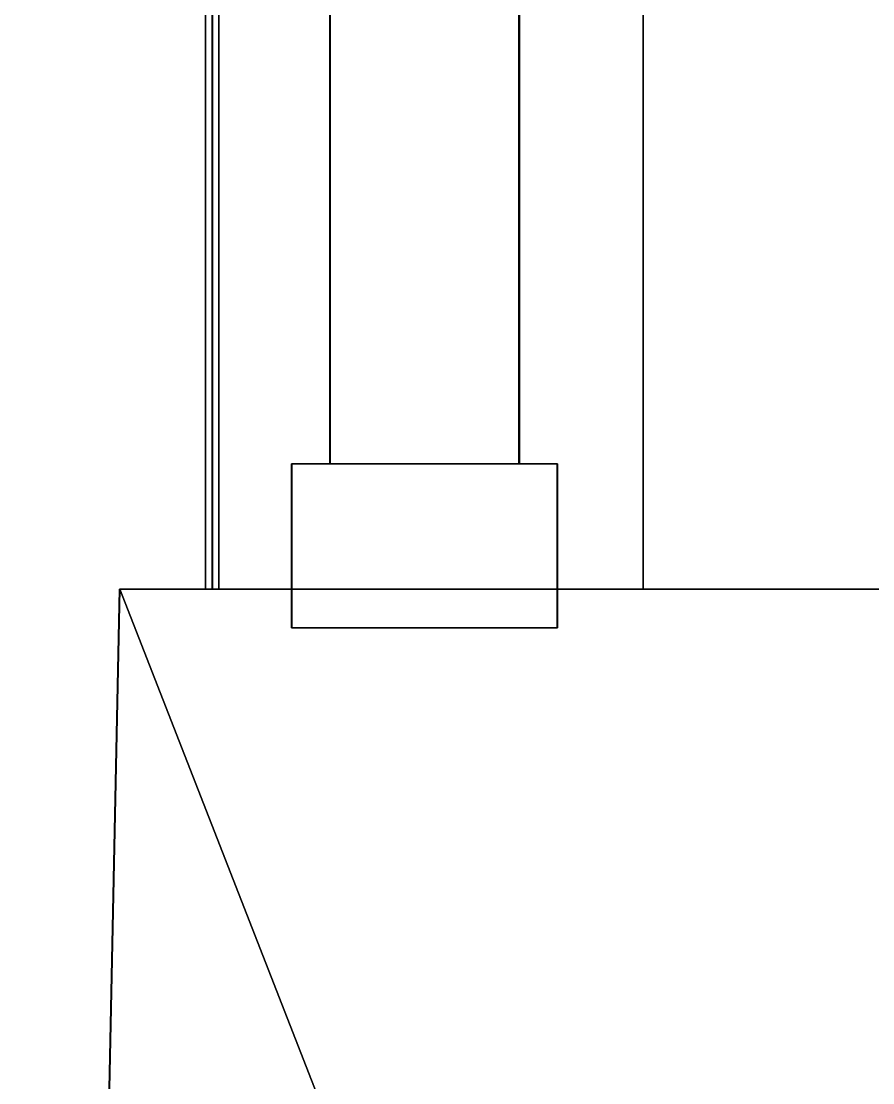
# Model space of a CAD drawing. Header units: metres. Extents: x -14.1 to 14.1, y -13.2 to 13.2.
# Drawn here: x -12.872 to -12.24, y 4.523 to 5.311 of the extents above; entities that cross this region are included whole.
import ezdxf

# ---------------------------------------------------------------- set-up
doc = ezdxf.new("R2010")
doc.units = ezdxf.units.M

msp = doc.modelspace()

# ---------------------------------------------------------------- linework, layer by layer
at = {"layer": 'tower', "color": 20}
for points in [[(-12.7994, 4.88946, 12.3491), (-12.8724, 1.36179, 12.2761), (-12.8723, 1.36179, 13.7267)], [(-6.44476, 1.36179, 12.2759), (-12.8724, 1.36179, 12.2761), (-12.7994, 4.88946, 12.3491), (-6.51774, 4.88946, 12.3489)], [(-12.8723, 1.36179, 13.7267), (-12.8722, 1.36179, 17.2531), (-12.7993, 4.88946, 18.6306), (-12.7994, 4.88946, 12.3491)], [(-12.7993, 4.88946, 18.6306), (-12.8722, 1.36179, 18.7037), (-11.4217, 1.36179, 18.7036)], [(-12.8722, 1.36179, 17.2531), (-12.8722, 1.36179, 18.7037), (-12.7993, 4.88946, 18.6306)], [(-12.7994, 4.88946, 12.3491), (-12.7993, 4.88946, 18.6306), (-6.51766, 4.88946, 18.6306), (-6.51774, 4.88946, 12.3489)], [(-11.4217, 1.36179, 18.7036), (-7.89528, 1.36179, 18.7036), (-6.51766, 4.88946, 18.6306), (-12.7993, 4.88946, 18.6306)]]:
    msp.add_3dface(points, dxfattribs=at)
at = {"layer": 'upprrail', "color": 29}
for points in [[(-12.2241, 4.88946, 12.9294), (-12.2241, 5.92906, 12.9294), (-12.7356, 5.92906, 12.9293), (-12.7356, 4.88946, 12.9293)], [(-12.7356, 4.88946, 12.4177), (-12.7356, 5.92906, 12.4177), (-12.224, 5.92906, 12.4178), (-12.224, 4.88946, 12.4178)], [(-12.7356, 4.88946, 12.9293), (-12.7356, 5.92906, 12.9293), (-12.7356, 5.92906, 12.4177), (-12.7356, 4.88946, 12.4177)], [(-12.219, 4.88946, 18.5669), (-12.219, 5.92906, 18.5669), (-12.7306, 5.92906, 18.5668), (-12.7306, 4.88946, 18.5668)], [(-12.7306, 4.88946, 18.5668), (-12.7306, 5.92906, 18.5668), (-12.7305, 5.92906, 18.0553), (-12.7305, 4.88946, 18.0553)], [(-12.7305, 4.88946, 18.0553), (-12.7305, 5.92906, 18.0553), (-12.219, 5.92906, 18.0553), (-12.219, 4.88946, 18.0553)], [(-12.4108, 4.88946, 15.6953), (-12.4108, 5.92906, 15.6225), (-12.7258, 5.92906, 15.6224), (-12.7258, 4.88946, 15.6953)], [(-12.7258, 4.88946, 15.2838), (-12.7258, 5.92906, 15.3566), (-12.4108, 5.92906, 15.3567), (-12.4108, 4.88946, 15.2838)], [(-12.7258, 4.88946, 15.6953), (-12.7258, 5.92906, 15.6224), (-12.7258, 5.92906, 15.3566), (-12.7258, 4.88946, 15.2838)], [(-12.4108, 4.88946, 15.2838), (-12.4108, 5.92906, 15.3567), (-12.4108, 5.92906, 15.6225), (-12.4108, 4.88946, 15.6953)], [(-12.6434, 5.74073, 17.6101), (-12.6434, 4.98253, 17.6101), (-12.6434, 4.98253, 17.6927), (-12.6434, 5.74073, 17.6927)], [(-12.6434, 5.74073, 17.2038), (-12.6434, 4.98253, 17.2038), (-12.6434, 4.98253, 17.2865), (-12.6434, 5.74073, 17.2865)], [(-12.503, 5.74073, 17.2038), (-12.503, 4.98253, 17.2038), (-12.6434, 4.98253, 17.2038), (-12.6434, 5.74073, 17.2038)], [(-12.6434, 5.74073, 17.2865), (-12.6434, 4.98253, 17.2865), (-12.503, 4.98253, 17.2865), (-12.503, 5.74073, 17.2865)], [(-12.503, 5.74073, 17.6101), (-12.503, 4.98253, 17.6101), (-12.6434, 4.98253, 17.6101), (-12.6434, 5.74073, 17.6101)], [(-12.6434, 5.74073, 17.6927), (-12.6434, 4.98253, 17.6927), (-12.503, 4.98253, 17.6928), (-12.503, 5.74073, 17.6928)], [(-12.6433, 5.74073, 15.985), (-12.6433, 4.98253, 15.985), (-12.6433, 4.98253, 16.0676), (-12.6433, 5.74073, 16.0676)], [(-12.5029, 5.74073, 15.985), (-12.5029, 4.98253, 15.985), (-12.6433, 4.98253, 15.985), (-12.6433, 5.74073, 15.985)], [(-12.6433, 5.74073, 16.0676), (-12.6433, 4.98253, 16.0676), (-12.5029, 4.98253, 16.0676), (-12.5029, 5.74073, 16.0676)], [(-12.6433, 5.74073, 16.4739), (-12.6433, 4.98253, 16.4739), (-12.5029, 4.98253, 16.4739), (-12.5029, 5.74073, 16.4739)], [(-12.5029, 5.74073, 16.3912), (-12.5029, 4.98253, 16.3912), (-12.6433, 4.98253, 16.3912), (-12.6433, 5.74073, 16.3912)], [(-12.6433, 5.74073, 16.3912), (-12.6433, 4.98253, 16.3912), (-12.6433, 4.98253, 16.4739), (-12.6433, 5.74073, 16.4739)], [(-12.5029, 5.74073, 16.7975), (-12.5029, 4.98253, 16.7975), (-12.6433, 4.98253, 16.7975), (-12.6433, 5.74073, 16.7975)], [(-12.6433, 5.74073, 16.8802), (-12.6433, 4.98253, 16.8802), (-12.5029, 4.98253, 16.8802), (-12.5029, 5.74073, 16.8802)], [(-12.6433, 5.74073, 16.7975), (-12.6433, 4.98253, 16.7975), (-12.6433, 4.98253, 16.8802), (-12.6433, 5.74073, 16.8802)], [(-12.6432, 5.74073, 14.9115), (-12.6432, 4.98253, 14.9115), (-12.6432, 4.98253, 14.9941), (-12.6432, 5.74073, 14.9941)], [(-12.6432, 5.74073, 14.5879), (-12.6432, 4.98253, 14.5879), (-12.5028, 4.98253, 14.5879), (-12.5028, 5.74073, 14.5879)], [(-12.5027, 5.74073, 14.5052), (-12.5027, 4.98253, 14.5052), (-12.6432, 4.98253, 14.5052), (-12.6432, 5.74073, 14.5052)], [(-12.6432, 5.74073, 14.5052), (-12.6432, 4.98253, 14.5052), (-12.6432, 4.98253, 14.5879), (-12.6432, 5.74073, 14.5879)], [(-12.5028, 5.74073, 14.9115), (-12.5028, 4.98253, 14.9115), (-12.6432, 4.98253, 14.9115), (-12.6432, 5.74073, 14.9115)], [(-12.6432, 5.74073, 14.9941), (-12.6432, 4.98253, 14.9941), (-12.5028, 4.98253, 14.9942), (-12.5028, 5.74073, 14.9942)], [(-12.6431, 5.74073, 13.2863), (-12.6431, 4.98253, 13.2863), (-12.6431, 4.98253, 13.369), (-12.6431, 5.74073, 13.369)], [(-12.5026, 5.74073, 13.2864), (-12.5026, 4.98253, 13.2864), (-12.6431, 4.98253, 13.2863), (-12.6431, 5.74073, 13.2863)], [(-12.6431, 5.74073, 13.369), (-12.6431, 4.98253, 13.369), (-12.5027, 4.98253, 13.369), (-12.5027, 5.74073, 13.369)], [(-12.6431, 5.74073, 13.7753), (-12.6431, 4.98253, 13.7753), (-12.5027, 4.98253, 13.7753), (-12.5027, 5.74073, 13.7753)], [(-12.5027, 5.74073, 13.6926), (-12.5027, 4.98253, 13.6926), (-12.6431, 4.98253, 13.6926), (-12.6431, 5.74073, 13.6926)], [(-12.6431, 5.74073, 13.6926), (-12.6431, 4.98253, 13.6926), (-12.6431, 4.98253, 13.7753), (-12.6431, 5.74073, 13.7753)], [(-12.5027, 5.74073, 14.0989), (-12.5027, 4.98253, 14.0989), (-12.6431, 4.98253, 14.0989), (-12.6431, 5.74073, 14.0989)], [(-12.6431, 5.74073, 14.1816), (-12.6431, 4.98253, 14.1816), (-12.5027, 4.98253, 14.1816), (-12.5027, 5.74073, 14.1816)], [(-12.6431, 5.74073, 14.0989), (-12.6431, 4.98253, 14.0989), (-12.6431, 4.98253, 14.1816), (-12.6431, 5.74073, 14.1816)], [(-12.503, 5.74073, 17.2865), (-12.503, 4.98253, 17.2865), (-12.503, 4.98253, 17.2038), (-12.503, 5.74073, 17.2038)], [(-12.503, 5.74073, 17.6928), (-12.503, 4.98253, 17.6928), (-12.503, 4.98253, 17.6101), (-12.503, 5.74073, 17.6101)], [(-12.5029, 5.74073, 16.0676), (-12.5029, 4.98253, 16.0676), (-12.5029, 4.98253, 15.985), (-12.5029, 5.74073, 15.985)], [(-12.5029, 5.74073, 16.4739), (-12.5029, 4.98253, 16.4739), (-12.5029, 4.98253, 16.3912), (-12.5029, 5.74073, 16.3912)], [(-12.5029, 5.74073, 16.8802), (-12.5029, 4.98253, 16.8802), (-12.5029, 4.98253, 16.7975), (-12.5029, 5.74073, 16.7975)], [(-12.5028, 5.74073, 14.5879), (-12.5028, 4.98253, 14.5879), (-12.5027, 4.98253, 14.5052), (-12.5027, 5.74073, 14.5052)], [(-12.5028, 5.74073, 14.9942), (-12.5028, 4.98253, 14.9942), (-12.5028, 4.98253, 14.9115), (-12.5028, 5.74073, 14.9115)], [(-12.5027, 5.74073, 13.369), (-12.5027, 4.98253, 13.369), (-12.5026, 4.98253, 13.2864), (-12.5026, 5.74073, 13.2864)], [(-12.5027, 5.74073, 13.7753), (-12.5027, 4.98253, 13.7753), (-12.5027, 4.98253, 13.6926), (-12.5027, 5.74073, 13.6926)], [(-12.5027, 5.74073, 14.1816), (-12.5027, 4.98253, 14.1816), (-12.5027, 4.98253, 14.0989), (-12.5027, 5.74073, 14.0989)], [(-12.6718, 4.86084, 17.4525), (-12.6718, 4.86084, 18.0553), (-12.6718, 4.98253, 18.0553), (-12.6718, 4.98253, 17.4525)], [(-12.6718, 4.98253, 17.4525), (-12.6718, 4.98253, 17.0434), (-12.6718, 4.86084, 17.0434), (-12.6718, 4.86084, 17.4525)], [(-12.6718, 4.98253, 17.0434), (-12.6717, 4.98253, 16.6343), (-12.6717, 4.86084, 16.6343), (-12.6718, 4.86084, 17.0434)], [(-12.6718, 4.98253, 18.0553), (-12.6434, 4.98253, 17.6927), (-12.6434, 4.98253, 17.6101), (-12.6718, 4.98253, 17.4525)], [(-12.4746, 4.98253, 18.0553), (-12.503, 4.98253, 17.6928), (-12.6434, 4.98253, 17.6927), (-12.6718, 4.98253, 18.0553)], [(-12.4746, 4.86084, 18.0553), (-12.4746, 4.98253, 18.0553), (-12.6718, 4.98253, 18.0553), (-12.6718, 4.86084, 18.0553)], [(-12.6718, 4.98253, 17.4525), (-12.6434, 4.98253, 17.6101), (-12.503, 4.98253, 17.6101), (-12.4746, 4.98253, 17.4526)], [(-12.4746, 4.98253, 17.4526), (-12.503, 4.98253, 17.2865), (-12.6434, 4.98253, 17.2865), (-12.6718, 4.98253, 17.4525)], [(-12.6718, 4.98253, 17.4525), (-12.6434, 4.98253, 17.2865), (-12.6434, 4.98253, 17.2038), (-12.6718, 4.98253, 17.0434)], [(-12.4745, 4.98253, 17.0434), (-12.5029, 4.98253, 16.8802), (-12.6433, 4.98253, 16.8802), (-12.6718, 4.98253, 17.0434)], [(-12.6718, 4.98253, 17.0434), (-12.6434, 4.98253, 17.2038), (-12.503, 4.98253, 17.2038), (-12.4745, 4.98253, 17.0434)], [(-12.6718, 4.98253, 17.0434), (-12.6433, 4.98253, 16.8802), (-12.6433, 4.98253, 16.7975), (-12.6717, 4.98253, 16.6343)], [(-12.6717, 4.98253, 16.6343), (-12.6717, 4.98253, 16.2252), (-12.6717, 4.86084, 16.2252), (-12.6717, 4.86084, 16.6343)], [(-12.6717, 4.98253, 16.2252), (-12.6717, 4.98253, 15.6224), (-12.6717, 4.86084, 15.6224), (-12.6717, 4.86084, 16.2252)], [(-12.6717, 4.98253, 16.2252), (-12.6433, 4.98253, 16.0676), (-12.6433, 4.98253, 15.985), (-12.6717, 4.98253, 15.6224)], [(-12.4745, 4.98253, 16.2252), (-12.5029, 4.98253, 16.0676), (-12.6433, 4.98253, 16.0676), (-12.6717, 4.98253, 16.2252)], [(-12.6717, 4.98253, 16.2252), (-12.6433, 4.98253, 16.3912), (-12.5029, 4.98253, 16.3912), (-12.4745, 4.98253, 16.2252)], [(-12.6717, 4.98253, 16.6343), (-12.6433, 4.98253, 16.7975), (-12.5029, 4.98253, 16.7975), (-12.4745, 4.98253, 16.6343)], [(-12.4745, 4.98253, 16.6343), (-12.5029, 4.98253, 16.4739), (-12.6433, 4.98253, 16.4739), (-12.6717, 4.98253, 16.6343)], [(-12.6717, 4.98253, 16.6343), (-12.6433, 4.98253, 16.4739), (-12.6433, 4.98253, 16.3912), (-12.6717, 4.98253, 16.2252)], [(-12.6717, 4.98253, 15.6224), (-12.6433, 4.98253, 15.985), (-12.5029, 4.98253, 15.985), (-12.4744, 4.98253, 15.6225)], [(-12.6717, 4.86084, 15.6224), (-12.6717, 4.98253, 15.6224), (-12.4744, 4.98253, 15.6225), (-12.4744, 4.86084, 15.6225)], [(-12.6715, 4.86084, 13.9357), (-12.6716, 4.86084, 14.3448), (-12.6716, 4.98253, 14.3448), (-12.6715, 4.98253, 13.9357)], [(-12.6716, 4.86084, 14.3448), (-12.6716, 4.86084, 14.7539), (-12.6716, 4.98253, 14.7539), (-12.6716, 4.98253, 14.3448)], [(-12.6716, 4.86084, 14.7539), (-12.6716, 4.86084, 15.3567), (-12.6716, 4.98253, 15.3567), (-12.6716, 4.98253, 14.7539)], [(-12.6716, 4.98253, 15.3567), (-12.6432, 4.98253, 14.9941), (-12.6432, 4.98253, 14.9115), (-12.6716, 4.98253, 14.7539)], [(-12.4743, 4.98253, 14.3448), (-12.5027, 4.98253, 14.1816), (-12.6431, 4.98253, 14.1816), (-12.6716, 4.98253, 14.3448)], [(-12.6716, 4.98253, 14.3448), (-12.6432, 4.98253, 14.5052), (-12.5027, 4.98253, 14.5052), (-12.4743, 4.98253, 14.3448)], [(-12.6716, 4.98253, 14.7539), (-12.6432, 4.98253, 14.9115), (-12.5028, 4.98253, 14.9115), (-12.4744, 4.98253, 14.7539)], [(-12.4744, 4.98253, 14.7539), (-12.5028, 4.98253, 14.5879), (-12.6432, 4.98253, 14.5879), (-12.6716, 4.98253, 14.7539)], [(-12.4744, 4.98253, 15.3567), (-12.5028, 4.98253, 14.9942), (-12.6432, 4.98253, 14.9941), (-12.6716, 4.98253, 15.3567)], [(-12.4744, 4.86084, 15.3567), (-12.4744, 4.98253, 15.3567), (-12.6716, 4.98253, 15.3567), (-12.6716, 4.86084, 15.3567)], [(-12.6716, 4.98253, 14.7539), (-12.6432, 4.98253, 14.5879), (-12.6432, 4.98253, 14.5052), (-12.6716, 4.98253, 14.3448)], [(-12.6716, 4.98253, 14.3448), (-12.6431, 4.98253, 14.1816), (-12.6431, 4.98253, 14.0989), (-12.6715, 4.98253, 13.9357)], [(-12.6715, 4.98253, 13.5266), (-12.6431, 4.98253, 13.369), (-12.6431, 4.98253, 13.2863), (-12.6714, 4.98253, 12.9238)], [(-12.6715, 4.98253, 13.5266), (-12.6714, 4.98253, 12.9238), (-12.6714, 4.86084, 12.9238), (-12.6715, 4.86084, 13.5266)], [(-12.6715, 4.86084, 13.5266), (-12.6715, 4.86084, 13.9357), (-12.6715, 4.98253, 13.9357), (-12.6715, 4.98253, 13.5266)], [(-12.4743, 4.98253, 13.5266), (-12.5027, 4.98253, 13.369), (-12.6431, 4.98253, 13.369), (-12.6715, 4.98253, 13.5266)], [(-12.6715, 4.98253, 13.5266), (-12.6431, 4.98253, 13.6926), (-12.5027, 4.98253, 13.6926), (-12.4743, 4.98253, 13.5266)], [(-12.6715, 4.98253, 13.9357), (-12.6431, 4.98253, 14.0989), (-12.5027, 4.98253, 14.0989), (-12.4743, 4.98253, 13.9357)], [(-12.4743, 4.98253, 13.9357), (-12.5027, 4.98253, 13.7753), (-12.6431, 4.98253, 13.7753), (-12.6715, 4.98253, 13.9357)], [(-12.6715, 4.98253, 13.9357), (-12.6431, 4.98253, 13.7753), (-12.6431, 4.98253, 13.6926), (-12.6715, 4.98253, 13.5266)], [(-12.6714, 4.98253, 12.9238), (-12.6431, 4.98253, 13.2863), (-12.5026, 4.98253, 13.2864), (-12.4742, 4.98253, 12.9238)], [(-12.6714, 4.86084, 12.9238), (-12.6714, 4.98253, 12.9238), (-12.4742, 4.98253, 12.9238), (-12.4742, 4.86084, 12.9238)], [(-12.4746, 4.98253, 17.4526), (-12.503, 4.98253, 17.6101), (-12.503, 4.98253, 17.6928), (-12.4746, 4.98253, 18.0553)], [(-12.4745, 4.98253, 17.0434), (-12.503, 4.98253, 17.2038), (-12.503, 4.98253, 17.2865), (-12.4746, 4.98253, 17.4526)], [(-12.4745, 4.98253, 16.2252), (-12.5029, 4.98253, 16.3912), (-12.5029, 4.98253, 16.4739), (-12.4745, 4.98253, 16.6343)], [(-12.4745, 4.98253, 16.6343), (-12.5029, 4.98253, 16.7975), (-12.5029, 4.98253, 16.8802), (-12.4745, 4.98253, 17.0434)], [(-12.4744, 4.98253, 15.6225), (-12.5029, 4.98253, 15.985), (-12.5029, 4.98253, 16.0676), (-12.4745, 4.98253, 16.2252)], [(-12.4743, 4.98253, 14.3448), (-12.5027, 4.98253, 14.5052), (-12.5028, 4.98253, 14.5879), (-12.4744, 4.98253, 14.7539)], [(-12.4744, 4.98253, 14.7539), (-12.5028, 4.98253, 14.9115), (-12.5028, 4.98253, 14.9942), (-12.4744, 4.98253, 15.3567)], [(-12.4743, 4.98253, 13.5266), (-12.5027, 4.98253, 13.6926), (-12.5027, 4.98253, 13.7753), (-12.4743, 4.98253, 13.9357)], [(-12.4743, 4.98253, 13.9357), (-12.5027, 4.98253, 14.0989), (-12.5027, 4.98253, 14.1816), (-12.4743, 4.98253, 14.3448)], [(-12.4742, 4.98253, 12.9238), (-12.5026, 4.98253, 13.2864), (-12.5027, 4.98253, 13.369), (-12.4743, 4.98253, 13.5266)], [(-12.4746, 4.98253, 17.4526), (-12.4746, 4.98253, 18.0553), (-12.4746, 4.86084, 18.0553), (-12.4746, 4.86084, 17.4526)], [(-12.4746, 4.86084, 17.4526), (-12.4745, 4.86084, 17.0434), (-12.4745, 4.98253, 17.0434), (-12.4746, 4.98253, 17.4526)], [(-12.4745, 4.86084, 16.6343), (-12.4745, 4.86084, 16.2252), (-12.4745, 4.98253, 16.2252), (-12.4745, 4.98253, 16.6343)], [(-12.4745, 4.86084, 17.0434), (-12.4745, 4.86084, 16.6343), (-12.4745, 4.98253, 16.6343), (-12.4745, 4.98253, 17.0434)], [(-12.4745, 4.86084, 16.2252), (-12.4744, 4.86084, 15.6225), (-12.4744, 4.98253, 15.6225), (-12.4745, 4.98253, 16.2252)], [(-12.4743, 4.98253, 14.3448), (-12.4744, 4.98253, 14.7539), (-12.4744, 4.86084, 14.7539), (-12.4743, 4.86084, 14.3448)], [(-12.4744, 4.98253, 14.7539), (-12.4744, 4.98253, 15.3567), (-12.4744, 4.86084, 15.3567), (-12.4744, 4.86084, 14.7539)], [(-12.4743, 4.98253, 13.5266), (-12.4743, 4.98253, 13.9357), (-12.4743, 4.86084, 13.9357), (-12.4743, 4.86084, 13.5266)], [(-12.4743, 4.98253, 13.9357), (-12.4743, 4.98253, 14.3448), (-12.4743, 4.86084, 14.3448), (-12.4743, 4.86084, 13.9357)], [(-12.4743, 4.86084, 13.5266), (-12.4742, 4.86084, 12.9238), (-12.4742, 4.98253, 12.9238), (-12.4743, 4.98253, 13.5266)], [(-12.2241, 4.88946, 12.9294), (-12.7356, 4.88946, 12.9293), (-12.7356, 4.88946, 12.4177), (-12.224, 4.88946, 12.4178)], [(-12.219, 4.88946, 18.0553), (-12.219, 4.88946, 18.5669), (-12.7306, 4.88946, 18.5668), (-12.7305, 4.88946, 18.0553)], [(-12.4108, 4.88946, 15.2838), (-12.4108, 4.88946, 15.6953), (-12.7258, 4.88946, 15.6953), (-12.7258, 4.88946, 15.2838)], [(-12.6718, 4.86084, 17.4525), (-12.6718, 4.86084, 17.0434), (-12.4745, 4.86084, 17.0434), (-12.4746, 4.86084, 17.4526)], [(-12.4746, 4.86084, 17.4526), (-12.4746, 4.86084, 18.0553), (-12.6718, 4.86084, 18.0553), (-12.6718, 4.86084, 17.4525)], [(-12.6718, 4.86084, 17.0434), (-12.6717, 4.86084, 16.6343), (-12.4745, 4.86084, 16.6343), (-12.4745, 4.86084, 17.0434)], [(-12.6717, 4.86084, 16.6343), (-12.6717, 4.86084, 16.2252), (-12.4745, 4.86084, 16.2252), (-12.4745, 4.86084, 16.6343)], [(-12.6717, 4.86084, 16.2252), (-12.6717, 4.86084, 15.6224), (-12.4744, 4.86084, 15.6225), (-12.4745, 4.86084, 16.2252)], [(-12.4743, 4.86084, 13.9357), (-12.4743, 4.86084, 14.3448), (-12.6716, 4.86084, 14.3448), (-12.6715, 4.86084, 13.9357)], [(-12.4743, 4.86084, 14.3448), (-12.4744, 4.86084, 14.7539), (-12.6716, 4.86084, 14.7539), (-12.6716, 4.86084, 14.3448)], [(-12.4744, 4.86084, 14.7539), (-12.4744, 4.86084, 15.3567), (-12.6716, 4.86084, 15.3567), (-12.6716, 4.86084, 14.7539)], [(-12.4743, 4.86084, 13.5266), (-12.4743, 4.86084, 13.9357), (-12.6715, 4.86084, 13.9357), (-12.6715, 4.86084, 13.5266)], [(-12.6715, 4.86084, 13.5266), (-12.6714, 4.86084, 12.9238), (-12.4742, 4.86084, 12.9238), (-12.4743, 4.86084, 13.5266)]]:
    msp.add_3dface(points, dxfattribs=at)

doc.saveas('drawing.dxf')
